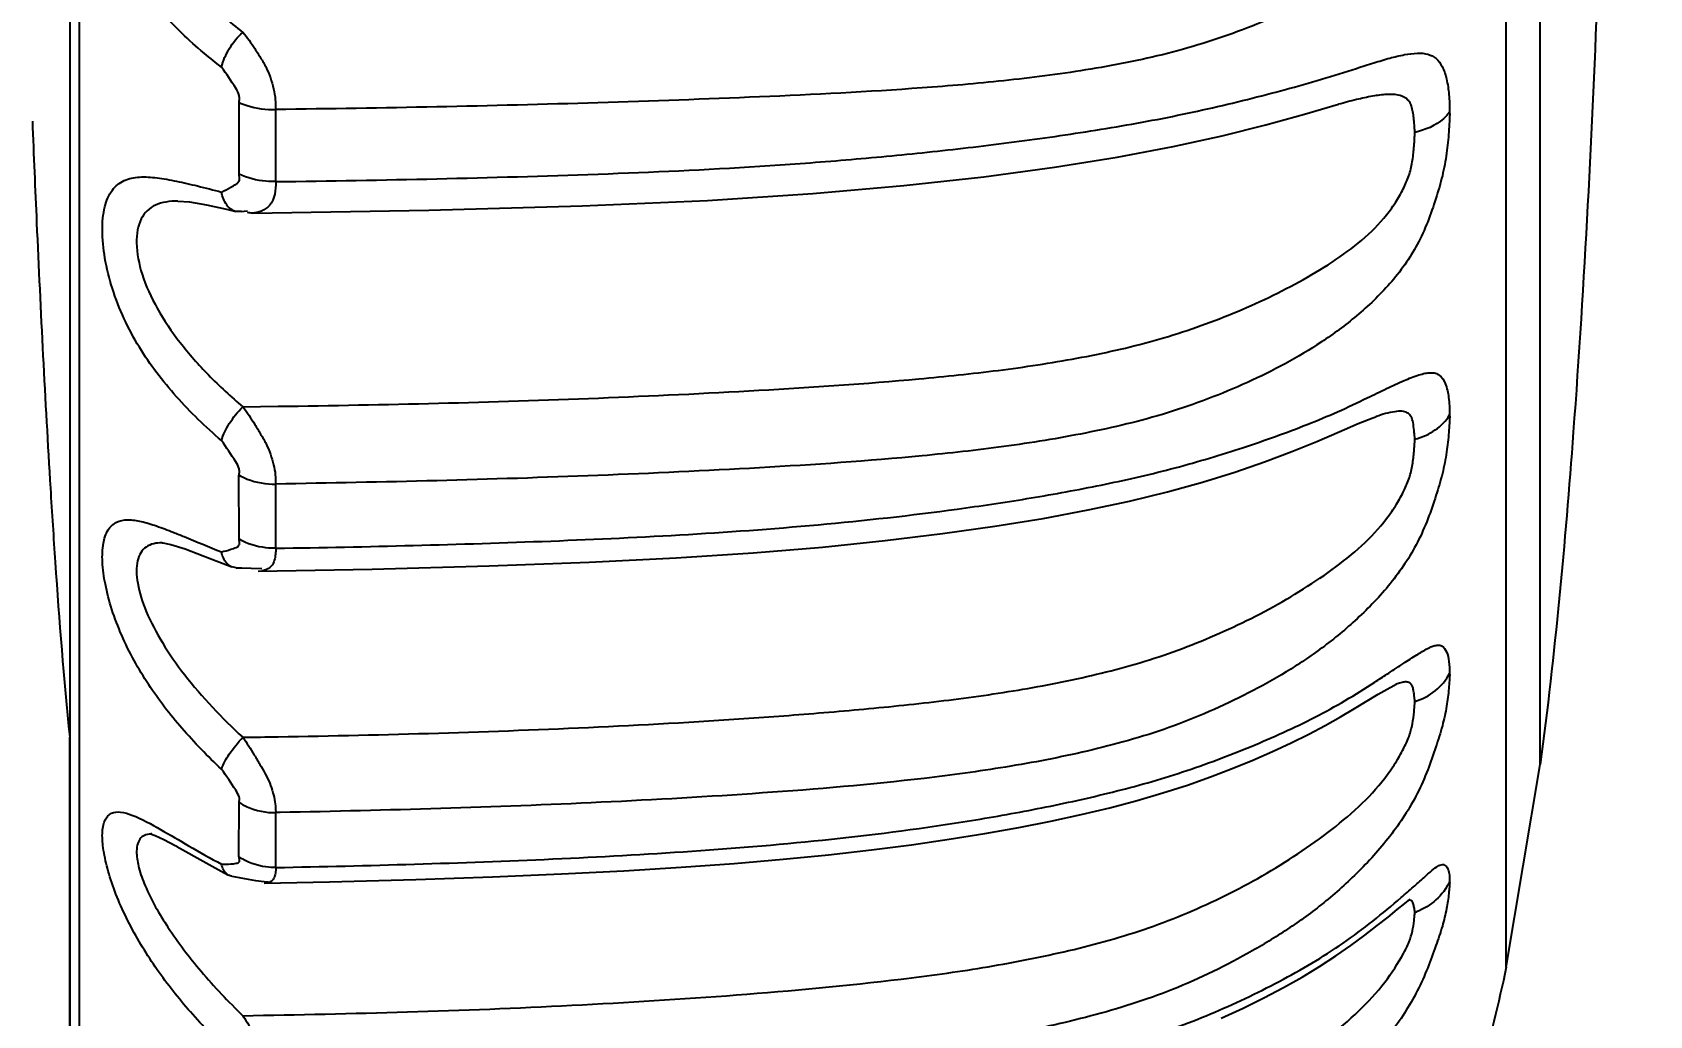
# Model space of a CAD drawing. Header units: millimetres. Extents: x 4086 to 8300, y 123 to 1549.
# Drawn here: x 7029.27 to 7037.57, y 1060.89 to 1065.93 of the extents above; entities that cross this region are included whole.
import ezdxf

# ---------------------------------------------------------------- set-up
doc = ezdxf.new("R2010")
doc.units = ezdxf.units.MM
doc.layers.add('00_COMPONENTS', color=7, linetype='Continuous')
doc.layers.add('尺寸', color=3, linetype='Continuous')
doc.styles.add('思源黑', font='SourceHanSansCN-Normal.ttf')
doc.dimstyles.get("Standard").update_dxf_attribs({"dimscale": 6, "dimtxt": 7, "dimasz": 3, "dimexe": 0.18, "dimexo": 0.0625, "dimgap": 0.8, "dimtad": 1, "dimtoh": 1, "dimdec": 1, "dimzin": 0, "dimdsep": 46, "dimtxsty": '思源黑', "dimcen": 0.09, "dimclrd": 256, "dimclre": 256, "dimclrt": 256, "dimadec": 0, "dimazin": 2, "dimtfac": 1, "dimtdec": 1, "dimtofl": 0, "dimtmove": 0, "dimatfit": 3, "dimfxl": 1, "dimtolj": 1, "dimtzin": 0, "dimarcsym": 0})

# ---------------------------------------------------------------- blocks, each defined once
blk = doc.blocks.new('*D485')
at = {"layer": 'Defpoints', "color": 0}
for p in [(7014.1662, 1113.4681), (7016.4273, 954.6122), (7106.9313, 954.6122)]:
    blk.add_point(p, dxfattribs=at)
at = {"layer": '尺寸', "lineweight": -2}
for p, q in [((7014.3537, 1113.4681), (7107.4713, 1113.4681)), ((7106.9313, 1104.4681), (7106.9313, 963.6122)), ((7016.6148, 954.6122), (7107.4713, 954.6122))]:
    blk.add_line(p, q, dxfattribs=at)
at = {"layer": '尺寸'}
for points in [[(7108.4313, 1104.4681), (7105.4313, 1104.4681), (7106.9313, 1113.4681)], [(7105.4313, 963.6122), (7108.4313, 963.6122), (7106.9313, 954.6122)]]:
    blk.add_solid(points, dxfattribs=at)
at = {"layer": '尺寸', "insert": (7084.8079, 1054.9649), "char_height": 21, "attachment_point": 5, "rotation": 90, "style": '思源黑'}
blk.add_mtext('\\A1;158.9', dxfattribs=at)

msp = doc.modelspace()

# ---------------------------------------------------------------- linework, layer by layer
at = {"layer": '00_COMPONENTS', "color": 7, "linetype": 'Continuous'}
for p, q in [((7029.4653, 1062.0424), (7029.4653, 1086.8094)), ((7029.4652, 1061.378), (7029.4654, 1073.1807)), ((7029.5136, 1064.8506), (7029.5136, 1066.4023)), ((7030.3321, 1065.2063), (7030.3321, 1065.5742)), ((7030.5209, 1065.1684), (7030.5209, 1065.5381)), ((7030.0183, 1065.0687), (7030.0176, 1065.0687)), ((7030.3443, 1065.0142), (7030.3163, 1065.015)), ((7030.3442, 1065.0144), (7030.3582, 1065.0163)), ((7030.3582, 1065.0163), (7030.3753, 1065.0185)), ((7029.5138, 1063.5439), (7029.5136, 1064.8506)), ((7030.3519, 1064.0123), (7030.5336, 1064.0148)), ((7030.3321, 1063.333), (7030.332, 1063.6612)), ((7030.5209, 1063.2861), (7030.5209, 1063.6159)), ((7029.5136, 1061.7404), (7029.5138, 1063.5439)), ((7029.9384, 1063.3143), (7029.9376, 1063.3143)), ((7030.1477, 1063.2479), (7030.2957, 1063.19)), ((7030.318, 1063.1856), (7030.2957, 1063.19)), ((7029.464, 1059.5521), (7029.464, 1062.3167)), ((7030.332, 1061.7022), (7030.3321, 1061.9825)), ((7030.543, 1061.9296), (7030.5209, 1061.9292)), ((7030.5209, 1061.6475), (7030.5209, 1061.9292)), ((7029.8845, 1061.8197), (7029.8843, 1061.8197)), ((7029.5136, 1061.1217), (7029.5136, 1061.7404)), ((7029.9022, 1061.8113), (7029.9472, 1061.7904)), ((7030.0129, 1061.7554), (7030.1633, 1061.6712)), ((7030.1633, 1061.6712), (7030.2557, 1061.6208)), ((7030.2557, 1061.6208), (7030.2789, 1061.6083)), ((7030.2956, 1061.6027), (7030.3055, 1061.601)), ((7030.4169, 1061.5813), (7030.4616, 1061.5747)), ((7030.4616, 1061.5747), (7030.4819, 1061.5731)), ((7029.4652, 1059.5521), (7029.4652, 1061.378)), ((7029.5137, 1059.3434), (7029.5136, 1061.1217))]:
    msp.add_line(p, q, dxfattribs=at)
for points in [[(7030.0182, 1065.0686), (7030.0773, 1065.064), (7030.1649, 1065.0487), (7030.2674, 1065.0264), (7030.3163, 1065.015)], [(7029.9383, 1063.3143), (7029.9405, 1063.3141), (7029.9826, 1063.306), (7030.0561, 1063.2824), (7030.1477, 1063.2479)], [(7030.3181, 1063.186), (7030.347, 1063.1857), (7030.3945, 1063.1843), (7030.4494, 1063.1822)], [(7029.8766, 1061.8202), (7029.878, 1061.8198), (7029.9022, 1061.8113)], [(7029.9472, 1061.7904), (7030.0072, 1061.7586), (7030.0129, 1061.7554)], [(7030.3055, 1061.601), (7030.3419, 1061.5948), (7030.4169, 1061.5813)]]:
    msp.add_lwpolyline(points, dxfattribs=at)
for centre, radius, start, end in [((7028.9914, 1153.1711), 90.8655, 270.857879, 270.972406), ((7030.7225, 1061.9548), 0.2032, 183.28189, 187.24213), ((7029.8851, 1061.694), 0.1258, 90.32953, 92.64863)]:
    msp.add_arc(centre, radius, start, end, dxfattribs=at)
for points, knots in [([(7030.2426, 1065.7556), (7030.1613, 1065.8178), (7030.0061, 1065.95), (7029.8066, 1066.1912), (7029.6912, 1066.4324), (7029.6412, 1066.6421), (7029.6267, 1066.7944), (7029.638, 1066.9294), (7029.6737, 1067.0396), (7029.7379, 1067.1172), (7029.8213, 1067.1589), (7029.9138, 1067.1749), (7030.0137, 1067.1773), (7030.1242, 1067.1722), (7030.2011, 1067.1651), (7030.2424, 1067.1611)], [0, 0, 0, 0, 0.145739, 0.28902, 0.442669, 0.521148, 0.595062, 0.65951, 0.712942, 0.757241, 0.798965, 0.842683, 0.889987, 0.940959, 1, 1, 1, 1]), ([(7030.173, 1067.0467), (7030.1184, 1067.0463), (7030.0174, 1067.0419), (7029.8985, 1066.9907), (7029.8394, 1066.9157), (7029.8132, 1066.8441), (7029.8038, 1066.7604), (7029.8143, 1066.6321), (7029.8709, 1066.4628), (7029.992, 1066.272), (7030.1553, 1066.0929), (7030.2832, 1065.9866), (7030.3519, 1065.9345)], [0, 0, 0, 0, 0.10537, 0.194448, 0.238251, 0.286153, 0.339897, 0.399785, 0.533553, 0.679738, 0.833404, 1, 1, 1, 1]), ([(7030.2427, 1065.7556), (7030.2497, 1065.7892), (7030.2798, 1065.8547), (7030.3243, 1065.9109), (7030.3519, 1065.9345)], [0, 0, 0, 0, 0.485795, 1, 1, 1, 1]), ([(7030.3519, 1065.9346), (7030.3742, 1065.9082), (7030.4051, 1065.8648), (7030.4431, 1065.8034), (7030.4823, 1065.738), (7030.5063, 1065.6649), (7030.5199, 1065.5915), (7030.5193, 1065.5554), (7030.5209, 1065.5381)], [0, 0, 0, 0, 0.235673, 0.362338, 0.492595, 0.754787, 0.88133, 1, 1, 1, 1]), ([(7030.3321, 1065.5742), (7030.333, 1065.5799), (7030.3356, 1065.592), (7030.3326, 1065.6183), (7030.3003, 1065.6742), (7030.2676, 1065.7202), (7030.2427, 1065.7556)], [0, 0, 0, 0, 0.083086, 0.177088, 0.374768, 1, 1, 1, 1]), ([(7030.3321, 1065.5743), (7030.3456, 1065.5681), (7030.4061, 1065.5456), (7030.4714, 1065.5375), (7030.5209, 1065.5381)], [0, 0, 0, 0, 0.230504, 1, 1, 1, 1]), ([(7029.272, 1065.4781), (7029.279, 1065.3041), (7029.3054, 1064.6758), (7029.337, 1064.0477), (7029.3648, 1063.5938)], [0, 0, 0, 0, 0.276858, 1, 1, 1, 1]), ([(7030.2426, 1063.8388), (7030.1609, 1063.909), (7030.0061, 1064.0569), (7029.8091, 1064.316), (7029.6931, 1064.5631), (7029.6418, 1064.7699), (7029.6268, 1064.912), (7029.6373, 1065.0318), (7029.6732, 1065.125), (7029.7415, 1065.1801), (7029.8248, 1065.1955), (7029.9153, 1065.189), (7030.0142, 1065.1706), (7030.1243, 1065.145), (7030.2012, 1065.1254), (7030.2425, 1065.1149)], [0, 0, 0, 0, 0.155385, 0.308071, 0.467391, 0.545022, 0.614978, 0.672524, 0.717597, 0.754952, 0.793396, 0.836899, 0.885541, 0.938503, 1, 1, 1, 1]), ([(7030.2425, 1065.1149), (7030.2585, 1065.1227), (7030.2841, 1065.1354), (7030.3131, 1065.1525), (7030.3289, 1065.1641), (7030.3377, 1065.1817), (7030.3335, 1065.1959), (7030.3322, 1065.2063)], [0, 0, 0, 0, 0.376283, 0.598246, 0.715221, 0.779745, 1, 1, 1, 1]), ([(7030.5209, 1065.1684), (7030.5041, 1065.1681), (7030.4397, 1065.1706), (7030.3751, 1065.1857), (7030.3322, 1065.2063)], [0, 0, 0, 0, 0.261357, 1, 1, 1, 1]), ([(7030.5209, 1065.1683), (7030.5205, 1065.1263), (7030.515, 1065.0575), (7030.449, 1065.0148), (7030.4162, 1065.007), (7030.4004, 1065.0068)], [0, 0, 0, 0, 0.559611, 0.789532, 1, 1, 1, 1]), ([(7030.0176, 1065.0686), (7029.9971, 1065.0685), (7029.9582, 1065.0658), (7029.9039, 1065.0504), (7029.8587, 1065.0209), (7029.8268, 1064.9757), (7029.8091, 1064.918), (7029.8028, 1064.8213), (7029.832, 1064.6815), (7029.911, 1064.5096), (7030.0284, 1064.3372), (7030.1768, 1064.1684), (7030.2907, 1064.0642), (7030.3519, 1064.0122)], [0, 0, 0, 0, 0.044762, 0.084778, 0.12201, 0.160209, 0.203008, 0.252215, 0.370589, 0.510026, 0.663438, 0.824633, 1, 1, 1, 1]), ([(7030.3163, 1065.015), (7030.2975, 1065.0194), (7030.2605, 1065.049), (7030.2467, 1065.0914), (7030.2425, 1065.1149)], [0, 0, 0, 0, 0.446889, 1, 1, 1, 1]), ([(7030.2427, 1063.8387), (7030.2503, 1063.8697), (7030.2824, 1063.9321), (7030.3253, 1063.9866), (7030.3519, 1064.0123)], [0, 0, 0, 0, 0.463275, 1, 1, 1, 1]), ([(7030.3519, 1064.0123), (7030.3738, 1063.9832), (7030.4046, 1063.9367), (7030.4429, 1063.8723), (7030.4817, 1063.8065), (7030.5058, 1063.7352), (7030.5198, 1063.6652), (7030.5192, 1063.6317), (7030.5209, 1063.6159)], [0, 0, 0, 0, 0.249741, 0.380699, 0.513102, 0.771611, 0.891382, 1, 1, 1, 1]), ([(7030.3321, 1063.6611), (7030.333, 1063.6661), (7030.3357, 1063.6768), (7030.3322, 1063.7015), (7030.2996, 1063.7564), (7030.2674, 1063.8029), (7030.2426, 1063.8387)], [0, 0, 0, 0, 0.073997, 0.161416, 0.358639, 1, 1, 1, 1]), ([(7030.3321, 1063.6612), (7030.3455, 1063.6535), (7030.4046, 1063.6257), (7030.4711, 1063.6151), (7030.5209, 1063.6159)], [0, 0, 0, 0, 0.235726, 1, 1, 1, 1]), ([(7029.3648, 1063.5938), (7029.3725, 1063.4673), (7029.4001, 1063.0412), (7029.4327, 1062.6153), (7029.464, 1062.3167)], [0, 0, 0, 0, 0.296798, 1, 1, 1, 1]), ([(7030.2426, 1062.1518), (7030.1714, 1062.2184), (7030.0373, 1062.3554), (7029.8907, 1062.5457), (7029.7925, 1062.709), (7029.7288, 1062.8379), (7029.6785, 1062.9688), (7029.6452, 1063.0954), (7029.629, 1063.2098), (7029.6318, 1063.305), (7029.6534, 1063.3787), (7029.7009, 1063.4256), (7029.765, 1063.4357), (7029.8346, 1063.4247), (7029.9122, 1063.4006), (7029.9661, 1063.3799), (7029.9945, 1063.3687)], [0, 0, 0, 0, 0.164024, 0.321966, 0.403016, 0.484375, 0.563743, 0.63845, 0.704299, 0.75747, 0.798085, 0.830495, 0.863528, 0.902827, 0.948738, 1, 1, 1, 1]), ([(7029.9375, 1063.3143), (7029.9091, 1063.3142), (7029.864, 1063.3064), (7029.8251, 1063.2631), (7029.8093, 1063.2196), (7029.8048, 1063.1663), (7029.8142, 1063.0776), (7029.8554, 1062.9514), (7029.9389, 1062.7945), (7030.0958, 1062.5701), (7030.2439, 1062.4148), (7030.3519, 1062.3157)], [0, 0, 0, 0, 0.067833, 0.099384, 0.134751, 0.176655, 0.226296, 0.347013, 0.490648, 0.649764, 1, 1, 1, 1]), ([(7029.9945, 1063.3687), (7030.0132, 1063.3612), (7030.096, 1063.3277), (7030.1784, 1063.2934), (7030.2424, 1063.2674)], [0, 0, 0, 0, 0.225902, 1, 1, 1, 1]), ([(7030.2424, 1063.2673), (7030.2584, 1063.2715), (7030.2838, 1063.2782), (7030.3127, 1063.2884), (7030.3287, 1063.2958), (7030.338, 1063.3107), (7030.3335, 1063.3236), (7030.3322, 1063.3329)], [0, 0, 0, 0, 0.384591, 0.607861, 0.721463, 0.781781, 1, 1, 1, 1]), ([(7030.5209, 1063.2861), (7030.5041, 1063.2858), (7030.4389, 1063.2889), (7030.3738, 1063.3082), (7030.3322, 1063.3329)], [0, 0, 0, 0, 0.25828, 1, 1, 1, 1]), ([(7030.283, 1063.1967), (7030.2779, 1063.2001), (7030.2571, 1063.2187), (7030.2466, 1063.2463), (7030.2425, 1063.2673)], [0, 0, 0, 0, 0.223845, 1, 1, 1, 1]), ([(7030.5193, 1063.2553), (7030.5172, 1063.2343), (7030.5097, 1063.2018), (7030.4771, 1063.1765), (7030.4588, 1063.1713), (7030.4493, 1063.1696)], [0, 0, 0, 0, 0.529705, 0.759173, 1, 1, 1, 1]), ([(7030.2427, 1062.1518), (7030.251, 1062.1795), (7030.2853, 1062.2372), (7030.3263, 1062.2889), (7030.3519, 1062.3157)], [0, 0, 0, 0, 0.438133, 1, 1, 1, 1]), ([(7030.3519, 1062.3158), (7030.3725, 1062.2861), (7030.4017, 1062.2399), (7030.4389, 1062.177), (7030.4666, 1062.1297), (7030.4906, 1062.0816), (7030.5052, 1062.0326), (7030.5178, 1061.9871), (7030.5189, 1061.9571), (7030.5196, 1061.9431)], [0, 0, 0, 0, 0.261709, 0.39564, 0.529043, 0.659464, 0.783748, 0.898427, 1, 1, 1, 1]), ([(7030.3321, 1061.9824), (7030.333, 1061.9865), (7030.3358, 1061.9957), (7030.3317, 1062.0183), (7030.299, 1062.0707), (7030.2673, 1062.1165), (7030.2426, 1062.1519)], [0, 0, 0, 0, 0.063914, 0.143942, 0.340713, 1, 1, 1, 1]), ([(7030.3321, 1061.9824), (7030.3453, 1061.9735), (7030.4031, 1061.9414), (7030.4709, 1061.9282), (7030.5209, 1061.9292)], [0, 0, 0, 0, 0.240925, 1, 1, 1, 1]), ([(7030.2426, 1060.7366), (7030.1747, 1060.8037), (7030.0468, 1060.94), (7029.9063, 1061.1261), (7029.8098, 1061.2818), (7029.7465, 1061.4025), (7029.6944, 1061.5229), (7029.6566, 1061.6379), (7029.6345, 1061.7406), (7029.6289, 1061.8161), (7029.6354, 1061.8646), (7029.6445, 1061.8919), (7029.6581, 1061.9129), (7029.6835, 1061.9321), (7029.7297, 1061.9347), (7029.8159, 1061.9067), (7029.8819, 1061.8699), (7029.9292, 1061.843)], [0, 0, 0, 0, 0.172296, 0.336783, 0.419856, 0.502696, 0.582569, 0.65645, 0.72077, 0.771863, 0.791959, 0.808861, 0.823324, 0.836531, 0.86479, 0.901731, 1, 1, 1, 1]), ([(7029.8793, 1061.8197), (7029.8683, 1061.8192), (7029.8469, 1061.8154), (7029.8211, 1061.7938), (7029.8078, 1061.7604), (7029.8063, 1061.7352), (7029.8067, 1061.7213)], [0, 0, 0, 0, 0.239406, 0.456767, 0.699124, 1, 1, 1, 1]), ([(7029.9292, 1061.843), (7029.9775, 1061.8154), (7030.0808, 1061.7538), (7030.1857, 1061.695), (7030.2424, 1061.664)], [0, 0, 0, 0, 0.462496, 1, 1, 1, 1]), ([(7029.8067, 1061.7213), (7029.8074, 1061.6956), (7029.8183, 1061.6379), (7029.8658, 1061.507), (7029.9707, 1061.3265), (7030.1396, 1061.1035), (7030.2767, 1060.9592), (7030.3519, 1060.8867)], [0, 0, 0, 0, 0.07624, 0.172317, 0.411661, 0.690736, 1, 1, 1, 1]), ([(7030.2425, 1061.6639), (7030.2584, 1061.6643), (7030.2841, 1061.6655), (7030.3133, 1061.6673), (7030.3356, 1061.674), (7030.3347, 1061.6901), (7030.3329, 1061.6977), (7030.3321, 1061.7022)], [0, 0, 0, 0, 0.404284, 0.634199, 0.793183, 0.885831, 1, 1, 1, 1]), ([(7030.2578, 1061.6274), (7030.256, 1061.63), (7030.249, 1061.6412), (7030.2447, 1061.654), (7030.2425, 1061.6639)], [0, 0, 0, 0, 0.233404, 1, 1, 1, 1]), ([(7030.5209, 1061.6475), (7030.5041, 1061.6472), (7030.4381, 1061.6507), (7030.3726, 1061.6741), (7030.3322, 1061.7021)], [0, 0, 0, 0, 0.255205, 1, 1, 1, 1]), ([(7030.5209, 1061.6474), (7030.5208, 1061.6376), (7030.52, 1061.6196), (7030.5138, 1061.5955), (7030.5011, 1061.5775), (7030.4884, 1061.5714), (7030.482, 1061.5697)], [0, 0, 0, 0, 0.315432, 0.571537, 0.78556, 1, 1, 1, 1]), ([(7030.3519, 1060.8868), (7030.3731, 1060.8546), (7030.4034, 1060.8054), (7030.4424, 1060.7396), (7030.4714, 1060.692), (7030.4942, 1060.6441), (7030.5089, 1060.5982), (7030.5197, 1060.5572), (7030.5191, 1060.531), (7030.5209, 1060.5195)], [0, 0, 0, 0, 0.282461, 0.423298, 0.560739, 0.691119, 0.810391, 0.914334, 1, 1, 1, 1])]:
    msp.add_open_spline(points, degree=3, knots=knots, dxfattribs=at)
for points in [[(7030.4004, 1065.0068), (7030.3922, 1065.0067), (7030.384, 1065.0075), (7030.3759, 1065.009)], [(7030.5209, 1063.2861), (7030.5208, 1063.2758), (7030.5204, 1063.2655), (7030.5193, 1063.2553)], [(7030.2957, 1063.19), (7030.2913, 1063.1917), (7030.287, 1063.194), (7030.283, 1063.1967)], [(7030.2789, 1061.6083), (7030.2705, 1061.6128), (7030.2633, 1061.6197), (7030.2578, 1061.6274)], [(7030.2956, 1061.6026), (7030.2898, 1061.6036), (7030.2841, 1061.6056), (7030.2789, 1061.6083)]]:
    msp.add_open_spline(points, degree=3, dxfattribs=at)
at = {"layer": '尺寸'}
for p, q in [((7037.0063, 1062.1762), (7037.0064, 1083.4433)), ((7036.8322, 1061.1358), (7036.8322, 1083.1601)), ((7035.972, 1065.5654), (7035.9716, 1065.5653)), ((7036.1666, 1063.963), (7036.1623, 1063.9616)), ((7036.2197, 1062.6391), (7036.229, 1062.6453)), ((7036.8322, 1061.1358), (7037.0063, 1062.1762))]:
    msp.add_line(p, q, dxfattribs=at)
for points in [[(7030.4004, 1065.0068), (7031.3057, 1065.0218), (7032.0928, 1065.0442), (7032.7343, 1065.0719), (7033.2754, 1065.1067), (7033.7424, 1065.148), (7034.1517, 1065.1931), (7034.514, 1065.2417), (7034.8368, 1065.2935), (7035.123, 1065.3478), (7035.375, 1065.4035), (7035.5992, 1065.4603), (7035.7964, 1065.5152), (7035.9717, 1065.5651)], [(7030.4311, 1063.1678), (7031.0147, 1063.1787), (7031.6153, 1063.1953), (7032.1277, 1063.2148), (7032.5743, 1063.2372), (7032.9701, 1063.2628), (7033.3251, 1063.2925), (7033.6467, 1063.3256), (7033.9401, 1063.3612), (7034.2094, 1063.3992), (7034.4575, 1063.4397), (7034.6868, 1063.4827), (7034.899, 1063.528), (7035.0945, 1063.5759), (7035.2739, 1063.626), (7035.4392, 1063.6776), (7035.5921, 1063.7302), (7035.7329, 1063.7831), (7035.8608, 1063.8347), (7035.9756, 1063.8839), (7036.073, 1063.9264), (7036.1478, 1063.9565), (7036.1623, 1063.9616)], [(7036.1745, 1062.5364), (7036.221, 1062.5637), (7036.2554, 1062.5825)], [(7036.2554, 1062.5825), (7036.2666, 1062.588), (7036.2653, 1062.5875)], [(7030.4618, 1061.5671), (7030.7967, 1061.5739), (7031.2395, 1061.5858), (7031.6325, 1061.5992), (7031.9858, 1061.6141), (7032.3065, 1061.6306), (7032.6003, 1061.6485), (7032.8711, 1061.6679), (7033.1223, 1061.6894), (7033.3565, 1061.7128), (7033.5756, 1061.7379), (7033.7814, 1061.7643), (7033.9752, 1061.7922), (7034.1581, 1061.8216), (7034.3312, 1061.8525), (7034.4952, 1061.8849), (7034.6508, 1061.9188), (7034.7985, 1061.9541), (7034.9385, 1061.9911), (7035.0711, 1062.03), (7035.1962, 1062.0706), (7035.3144, 1062.1125), (7035.4264, 1062.1554), (7035.5327, 1062.1991), (7035.6335, 1062.2434), (7035.7291, 1062.2881), (7035.8189, 1062.3327), (7035.903, 1062.3771), (7035.9815, 1062.4211), (7036.0536, 1062.4635), (7036.1745, 1062.5364)], [(7035.37, 1060.8745), (7035.482, 1060.9259), (7035.5882, 1060.9781), (7035.6891, 1061.0312), (7035.7844, 1061.0849), (7035.8737, 1061.1391), (7035.9573, 1061.1934), (7036.035, 1061.2477), (7036.1059, 1061.3), (7036.1695, 1061.349), (7036.2255, 1061.3933), (7036.2728, 1061.4314), (7036.3112, 1061.4626), (7036.3397, 1061.4856)]]:
    msp.add_lwpolyline(points, dxfattribs=at)
for centre, radius, start, end in [((7030.9508, 1070.627), 9.5691, 302.965, 303.40921), ((7036.3375, 1061.4305), 0.0489, 99.30833, 102.32382), ((7036.2719, 1061.697), 0.2939, 287.99693, 289.69155)]:
    msp.add_arc(centre, radius, start, end, dxfattribs=at)
for points, knots in [([(7037.4084, 1073.1807), (7037.4084, 1071.8781), (7037.3957, 1069.5543), (7037.3234, 1066.4537), (7037.2046, 1064.0866), (7037.0814, 1062.7426), (7037.0063, 1062.1762)], [0, 0, 0, 0, 0.354694, 0.632755, 0.844414, 1, 1, 1, 1]), ([(7036.5417, 1067.2679), (7036.5421, 1067.25), (7036.5403, 1067.2135), (7036.5365, 1067.138), (7036.5272, 1067.0406), (7036.5062, 1066.9227), (7036.472, 1066.8061), (7036.431, 1066.6912), (7036.3626, 1066.5471), (7036.242, 1066.3934), (7036.0692, 1066.2496), (7035.8873, 1066.1325), (7035.6989, 1066.0363), (7035.4374, 1065.9272), (7035.097, 1065.8181), (7034.6765, 1065.7371), (7034.2558, 1065.6832), (7033.6982, 1065.6359), (7033.0042, 1065.6012), (7032.1742, 1065.5717), (7031.347, 1065.5502), (7030.7961, 1065.5419), (7030.5209, 1065.5381)], [0, 0, 0, 0, 0.007875, 0.016062, 0.033244, 0.050858, 0.068588, 0.086623, 0.104443, 0.138529, 0.171448, 0.202904, 0.233463, 0.264304, 0.327447, 0.390197, 0.452276, 0.513879, 0.636174, 0.757774, 0.879014, 1, 1, 1, 1]), ([(7030.5209, 1065.1683), (7030.7962, 1065.1717), (7031.3471, 1065.1812), (7032.1746, 1065.2049), (7032.8656, 1065.2358), (7033.4197, 1065.2765), (7033.8371, 1065.3154), (7034.2561, 1065.3633), (7034.676, 1065.4222), (7035.0935, 1065.4941), (7035.434, 1065.5714), (7035.6966, 1065.6396), (7035.8834, 1065.6923), (7036.034, 1065.7396), (7036.1501, 1065.7776), (7036.2317, 1065.8022), (7036.3063, 1065.8205), (7036.3719, 1065.8294), (7036.4287, 1065.826), (7036.4761, 1065.8022), (7036.5086, 1065.7552), (7036.5282, 1065.691), (7036.5404, 1065.6123), (7036.541, 1065.5552), (7036.5417, 1065.5253)], [0, 0, 0, 0, 0.130911, 0.26208, 0.393724, 0.459838, 0.526275, 0.593108, 0.660378, 0.727935, 0.79456, 0.826359, 0.856973, 0.886867, 0.901406, 0.91508, 0.927388, 0.937914, 0.94652, 0.954031, 0.962267, 0.972883, 0.98576, 1, 1, 1, 1]), ([(7036.3627, 1065.421), (7036.3632, 1065.4272), (7036.362, 1065.4399), (7036.3601, 1065.4643), (7036.3578, 1065.4934), (7036.3538, 1065.5256), (7036.3474, 1065.5538), (7036.3368, 1065.5773), (7036.3153, 1065.6012), (7036.2734, 1065.6167), (7036.2138, 1065.6169), (7036.1424, 1065.6071), (7036.0603, 1065.5888), (7036.0025, 1065.5735), (7035.972, 1065.5652)], [0, 0, 0, 0, 0.034966, 0.069941, 0.136372, 0.196796, 0.250063, 0.296264, 0.33825, 0.425227, 0.533594, 0.6677, 0.824751, 1, 1, 1, 1]), ([(7036.5417, 1065.5253), (7036.5421, 1065.5089), (7036.5403, 1065.4752), (7036.5364, 1065.4045), (7036.527, 1065.3114), (7036.5058, 1065.1966), (7036.4715, 1065.0797), (7036.4306, 1064.9613), (7036.3622, 1064.8087), (7036.2422, 1064.6414), (7036.0701, 1064.4786), (7035.8882, 1064.3435), (7035.6997, 1064.2311), (7035.4388, 1064.1028), (7035.0991, 1063.9728), (7034.6775, 1063.8731), (7034.2563, 1063.8051), (7033.6987, 1063.7433), (7033.0045, 1063.6964), (7032.1743, 1063.6581), (7031.347, 1063.6312), (7030.7961, 1063.6206), (7030.5209, 1063.6159)], [0, 0, 0, 0, 0.007142, 0.014684, 0.030864, 0.047894, 0.065498, 0.083908, 0.10244, 0.138226, 0.172715, 0.205366, 0.236774, 0.268219, 0.332013, 0.394812, 0.456652, 0.51788, 0.639252, 0.759849, 0.880058, 1, 1, 1, 1]), ([(7036.5417, 1065.5253), (7036.5326, 1065.5127), (7036.4845, 1065.461), (7036.4159, 1065.4323), (7036.3627, 1065.421)], [0, 0, 0, 0, 0.222498, 1, 1, 1, 1]), ([(7030.5336, 1064.0148), (7030.8073, 1064.0188), (7031.3548, 1064.0285), (7032.1765, 1064.0554), (7032.9983, 1064.0945), (7033.6823, 1064.1398), (7034.2265, 1064.1962), (7034.6301, 1064.2573), (7035.0273, 1064.3445), (7035.4095, 1064.4766), (7035.7125, 1064.6176), (7035.9385, 1064.7516), (7036.0921, 1064.8627), (7036.2018, 1064.9712), (7036.2689, 1065.067), (7036.3083, 1065.1368), (7036.3373, 1065.2066), (7036.3523, 1065.2786), (7036.3587, 1065.3395), (7036.3615, 1065.3872), (7036.363, 1065.41), (7036.3627, 1065.421)], [0, 0, 0, 0, 0.12951, 0.259004, 0.38885, 0.518632, 0.583194, 0.647573, 0.711676, 0.775213, 0.838456, 0.869409, 0.899354, 0.92797, 0.941836, 0.954565, 0.965848, 0.977406, 0.989207, 0.994802, 1, 1, 1, 1]), ([(7036.1188, 1064.0581), (7036.1518, 1064.0741), (7036.2142, 1064.1047), (7036.302, 1064.1456), (7036.3684, 1064.1721), (7036.4146, 1064.1845), (7036.4429, 1064.1883), (7036.468, 1064.186), (7036.4987, 1064.1715), (7036.5251, 1064.1256), (7036.536, 1064.0703), (7036.5414, 1064.0161), (7036.5413, 1063.9865), (7036.5417, 1063.9711)], [0, 0, 0, 0, 0.17889, 0.339712, 0.473199, 0.527322, 0.573074, 0.612308, 0.648783, 0.734492, 0.855326, 0.924993, 1, 1, 1, 1]), ([(7030.5209, 1063.2861), (7030.991, 1063.2935), (7031.6969, 1063.3108), (7032.6391, 1063.3545), (7033.3493, 1063.4065), (7033.9426, 1063.4739), (7034.4187, 1063.5467), (7034.7775, 1063.6128), (7035.1342, 1063.6949), (7035.4793, 1063.7991), (7035.7565, 1063.8979), (7035.9672, 1063.9857), (7036.0686, 1064.0338), (7036.1188, 1064.0581)], [0, 0, 0, 0, 0.247835, 0.372199, 0.497148, 0.623204, 0.686841, 0.750979, 0.81553, 0.879681, 0.940893, 0.970551, 1, 1, 1, 1]), ([(7036.3627, 1063.8455), (7036.3634, 1063.8533), (7036.3612, 1063.8686), (7036.3589, 1063.8972), (7036.355, 1063.9288), (7036.3467, 1063.9617), (7036.3253, 1063.9844), (7036.2943, 1063.9909), (7036.2403, 1063.9862), (7036.1974, 1063.9731), (7036.1666, 1063.963)], [0, 0, 0, 0, 0.075887, 0.148852, 0.280294, 0.386684, 0.473626, 0.566977, 0.684057, 1, 1, 1, 1]), ([(7036.5417, 1063.9711), (7036.5421, 1063.9567), (7036.5402, 1063.9268), (7036.5364, 1063.8629), (7036.5269, 1063.7767), (7036.5057, 1063.668), (7036.4714, 1063.5542), (7036.4309, 1063.4357), (7036.3629, 1063.2783), (7036.2439, 1063.1017), (7036.0735, 1062.9243), (7035.8926, 1062.7747), (7035.7048, 1062.6489), (7035.4455, 1062.5048), (7035.1078, 1062.3568), (7034.6869, 1062.2403), (7034.2666, 1062.1595), (7033.7109, 1062.0843), (7033.0186, 1062.0262), (7031.9172, 1061.9641), (7031.0921, 1061.9406), (7030.543, 1061.9296)], [0, 0, 0, 0, 0.006268, 0.013013, 0.027861, 0.043961, 0.061086, 0.079512, 0.09844, 0.135488, 0.171349, 0.205151, 0.237416, 0.269496, 0.334113, 0.397207, 0.459058, 0.520152, 0.641058, 0.761085, 1, 1, 1, 1]), ([(7036.3627, 1063.8455), (7036.4, 1063.8552), (7036.4697, 1063.8856), (7036.5234, 1063.9405), (7036.5417, 1063.9711)], [0, 0, 0, 0, 0.519739, 1, 1, 1, 1]), ([(7030.5335, 1062.3187), (7030.8073, 1062.3233), (7031.3548, 1062.3351), (7032.1766, 1062.3668), (7032.8616, 1062.4056), (7033.4094, 1062.448), (7033.8191, 1062.487), (7034.2268, 1062.5387), (7034.6309, 1062.6114), (7035.0286, 1062.7134), (7035.4111, 1062.8642), (7035.7135, 1063.0235), (7035.9388, 1063.1728), (7036.092, 1063.2948), (7036.2014, 1063.4103), (7036.2686, 1063.5095), (7036.3078, 1063.5799), (7036.3369, 1063.6479), (7036.3521, 1063.716), (7036.3587, 1063.7724), (7036.3614, 1063.8156), (7036.363, 1063.8359), (7036.3627, 1063.8456)], [0, 0, 0, 0, 0.128963, 0.257926, 0.387282, 0.452047, 0.516679, 0.581135, 0.645542, 0.709921, 0.774179, 0.838697, 0.870491, 0.901356, 0.930795, 0.944929, 0.95771, 0.968722, 0.979626, 0.990434, 0.995437, 1, 1, 1, 1]), ([(7036.229, 1062.6453), (7036.2546, 1062.6622), (7036.3023, 1062.6938), (7036.3683, 1062.7364), (7036.4163, 1062.7658), (7036.4494, 1062.7817), (7036.4695, 1062.7883), (7036.4876, 1062.7899), (7036.5104, 1062.7825), (7036.5295, 1062.7505), (7036.5404, 1062.7022), (7036.5411, 1062.6643), (7036.5417, 1062.6437)], [0, 0, 0, 0, 0.198382, 0.370462, 0.507969, 0.562279, 0.607246, 0.644434, 0.677807, 0.756778, 0.86691, 1, 1, 1, 1]), ([(7036.5417, 1062.6437), (7036.5421, 1062.6316), (7036.5402, 1062.6059), (7036.5363, 1062.5499), (7036.5265, 1062.472), (7036.505, 1062.3714), (7036.4703, 1062.2626), (7036.4297, 1062.1459), (7036.3608, 1061.9867), (7036.2411, 1061.8044), (7036.0707, 1061.617), (7035.8893, 1061.4565), (7035.7007, 1061.3207), (7035.4408, 1061.1641), (7035.1024, 1061.0024), (7034.6792, 1060.8732), (7034.2572, 1060.7821), (7033.6997, 1060.6962), (7033.0051, 1060.6286), (7031.8999, 1060.5579), (7031.072, 1060.5317), (7030.5209, 1060.5195)], [0, 0, 0, 0, 0.005274, 0.011097, 0.024342, 0.039225, 0.055592, 0.073742, 0.092755, 0.130578, 0.167493, 0.202229, 0.235268, 0.268008, 0.333555, 0.397108, 0.459187, 0.520385, 0.641324, 0.761291, 1, 1, 1, 1]), ([(7030.5209, 1061.6474), (7030.9949, 1061.6563), (7031.7068, 1061.6766), (7032.6568, 1061.7278), (7033.3732, 1061.7881), (7033.9717, 1061.8657), (7034.4516, 1061.9519), (7034.8139, 1062.0311), (7035.1736, 1062.1328), (7035.5199, 1062.2636), (7035.7976, 1062.3885), (7036.0072, 1062.503), (7036.1077, 1062.5662), (7036.1576, 1062.5985)], [0, 0, 0, 0, 0.245983, 0.369457, 0.49358, 0.618972, 0.682415, 0.746523, 0.811355, 0.876132, 0.938424, 0.969183, 1, 1, 1, 1]), ([(7036.3627, 1062.5), (7036.3632, 1062.5047), (7036.362, 1062.5139), (7036.36, 1062.5312), (7036.3575, 1062.5511), (7036.3532, 1062.5719), (7036.3458, 1062.589), (7036.3313, 1062.5993), (7036.3123, 1062.6005), (7036.29, 1062.5962), (7036.274, 1062.5908), (7036.2653, 1062.5875)], [0, 0, 0, 0, 0.080809, 0.15749, 0.30011, 0.422891, 0.523083, 0.610959, 0.711673, 0.84014, 1, 1, 1, 1]), ([(7036.3627, 1062.5), (7036.4007, 1062.5112), (7036.4722, 1062.5477), (7036.5239, 1062.6096), (7036.5417, 1062.6437)], [0, 0, 0, 0, 0.50728, 1, 1, 1, 1]), ([(7030.3519, 1060.8868), (7030.6333, 1060.8915), (7031.196, 1060.9037), (7032.0404, 1060.937), (7032.8853, 1060.9892), (7033.5886, 1061.0534), (7034.1486, 1061.1299), (7034.5648, 1061.2102), (7034.9756, 1061.3209), (7035.3713, 1061.4847), (7035.6832, 1061.6599), (7035.9164, 1061.823), (7036.0757, 1061.9549), (7036.1905, 1062.0767), (7036.2621, 1062.1799), (7036.3032, 1062.2518), (7036.3347, 1062.3185), (7036.3514, 1062.383), (7036.3585, 1062.435), (7036.3613, 1062.4738), (7036.363, 1062.4916), (7036.3627, 1062.5)], [0, 0, 0, 0, 0.128651, 0.257312, 0.386337, 0.51562, 0.580109, 0.644622, 0.709338, 0.774247, 0.839891, 0.872475, 0.904211, 0.934326, 0.948631, 0.96152, 0.972199, 0.982227, 0.991845, 0.996163, 1, 1, 1, 1]), ([(7036.2934, 1061.4931), (7036.3144, 1061.511), (7036.3531, 1061.5448), (7036.4052, 1061.5919), (7036.4477, 1061.6301), (7036.4789, 1061.6556), (7036.5111, 1061.6675), (7036.5327, 1061.6451), (7036.5406, 1061.6138), (7036.5412, 1061.5893), (7036.5417, 1061.5758)], [0, 0, 0, 0, 0.220622, 0.410849, 0.563527, 0.673453, 0.742558, 0.805266, 0.891429, 1, 1, 1, 1]), ([(7036.5417, 1061.5758), (7036.5421, 1061.5662), (7036.5401, 1061.5456), (7036.5361, 1061.499), (7036.5261, 1061.4317), (7036.5044, 1061.342), (7036.4696, 1061.2414), (7036.4292, 1061.1298), (7036.3599, 1060.9728), (7036.24, 1060.7895), (7036.0705, 1060.5968), (7035.8331, 1060.3776), (7035.5105, 1060.157), (7035.1034, 1059.9504), (7034.6797, 1059.8109), (7034.2576, 1059.7116), (7033.7001, 1059.6167), (7033.0054, 1059.5411), (7031.9001, 1059.4632), (7031.072, 1059.4347), (7030.5209, 1059.4216)], [0, 0, 0, 0, 0.004171, 0.00895, 0.020321, 0.033697, 0.048996, 0.066537, 0.085327, 0.123442, 0.161112, 0.196625, 0.263644, 0.330178, 0.394394, 0.456949, 0.518516, 0.64002, 0.760451, 1, 1, 1, 1]), ([(7036.5417, 1061.5758), (7036.5248, 1061.5402), (7036.477, 1061.4751), (7036.4078, 1061.4334), (7036.3709, 1061.4202)], [0, 0, 0, 0, 0.501313, 1, 1, 1, 1]), ([(7030.5209, 1060.2928), (7030.7651, 1060.2979), (7031.2537, 1060.3112), (7031.9874, 1060.3415), (7032.7233, 1060.3868), (7033.4626, 1060.4581), (7034.0805, 1060.5503), (7034.5753, 1060.6562), (7034.9497, 1060.7552), (7035.3163, 1060.8901), (7035.6678, 1061.0563), (7035.9995, 1061.2512), (7036.1976, 1061.4107), (7036.2934, 1061.4931)], [0, 0, 0, 0, 0.121963, 0.244164, 0.366782, 0.490157, 0.615082, 0.678513, 0.742858, 0.80834, 0.873306, 0.936878, 1, 1, 1, 1]), ([(7030.3519, 1059.7605), (7030.6333, 1059.7655), (7031.196, 1059.779), (7032.0405, 1059.8153), (7032.8855, 1059.8725), (7033.589, 1059.9444), (7034.1489, 1060.0294), (7034.5653, 1060.1175), (7034.9764, 1060.2376), (7035.3722, 1060.4124), (7035.6836, 1060.5978), (7035.9163, 1060.7688), (7036.075, 1060.9056), (7036.2085, 1061.0492), (7036.2885, 1061.1729), (7036.3341, 1061.2623), (7036.3511, 1061.3196), (7036.3584, 1061.3645), (7036.3613, 1061.3965), (7036.363, 1061.4108), (7036.3627, 1061.4174)], [0, 0, 0, 0, 0.128832, 0.257688, 0.386941, 0.516544, 0.581264, 0.646104, 0.711299, 0.77694, 0.843615, 0.876785, 0.90906, 0.939425, 0.966176, 0.976239, 0.98523, 0.993444, 0.996975, 1, 1, 1, 1]), ([(7036.3627, 1061.4174), (7036.3633, 1061.4219), (7036.3615, 1061.4304), (7036.3591, 1061.4457), (7036.3562, 1061.4615), (7036.3472, 1061.4787), (7036.3349, 1061.4796), (7036.3295, 1061.4787)], [0, 0, 0, 0, 0.170719, 0.325051, 0.592942, 0.793968, 1, 1, 1, 1]), ([(7036.8322, 1061.1358), (7036.7925, 1060.9498), (7036.7116, 1060.6181), (7036.6004, 1060.2949), (7036.5417, 1060.156)], [0, 0, 0, 0, 0.557786, 1, 1, 1, 1])]:
    msp.add_open_spline(points, degree=3, knots=knots, dxfattribs=at)

# ---------------------------------------------------------------- dimensions: what is measured, and where the dimension line sits
dim = msp.add_linear_dim(base=(7106.9313, 954.6122), p1=(7014.1662, 1113.4681), p2=(7016.4273, 954.6122), angle=90, dimstyle='Standard', override={"dimscale": 3, "dimtxt": 7, "dimtxsty": '思源黑'}, dxfattribs=at)
dim.commit()
dim.dimension.update_dxf_attribs({"geometry": '*D485', "text_midpoint": (7106.9313, 1054.9649), "dimtype": 160})

doc.saveas('drawing.dxf')
